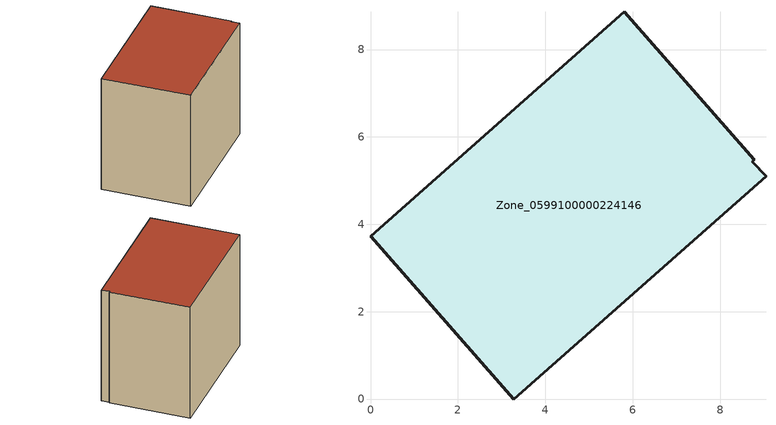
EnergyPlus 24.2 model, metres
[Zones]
Zone_0599100000224146
 floor ground (C_G): 8.78,5.48 8.74,5.43 9.05,5.1 3.28,0 0,3.73 5.81,8.86 z0
 wall outside (C_F): 8.78,5.48 5.81,8.86 0,3.73 3.28,0 9.05,5.1 8.74,5.43 8.78,5.48 z0:6.8
 roof outside (C_R): 8.74,5.43 8.78,5.48 5.81,8.86 0,3.73 3.28,0 9.05,5.1 z6.8
[BUILDING]
Pand.0599100000224146: North Axis=0; Terrain=City; Loads Convergence Tolerance Value=0.04; Temperature Convergence Tolerance Value=0.4; Solar Distribution=FullExterior; Maximum Number of Warmup Days=25; Minimum Number of Warmup Days=1
[Site:Location]
Rotterdam.The.Hague.AP_ZH_NLD Design_Conditions: Latitude=51.96; Longitude=4.45; Time Zone=1; Elevation=-4.5
[SITE:GROUNDTEMPERATURE:BUILDINGSURFACE]
18, 18, 18, 18, 18, 18, 18, 18, 18, 18, 18, 18
[MATERIAL] Thermal Absorptance=0.9; Solar Absorptance=0.7; Visible Absorptance=0.7
Name | Roughness | Thickness | Conductivity | Density | Specific Heat
G.TI.1946 | MediumSmooth | 0.15 | 1 | 540 | 1210
F.TI.1946 | Rough | 0.3 | 0.857143 | 1920 | 840
R.TI.1946 | MediumRough | 0.2 | 0.1 | 1500 | 1000
[CONSTRUCTION]
C_G: G.TI.1946
C_F: F.TI.1946
C_R: R.TI.1946
[ZONE]
Zone_0599100000224146: Type=1; Multiplier=1; Ceiling Height=Autocalculate; Volume=Autocalculate; Floor Area=autocalculate; Part of Total Floor Area=Yes
[ZONEINFILTRATION:DESIGNFLOWRATE]
Infil_Zone_0599100000224146: Zone or ZoneList or Space or SpaceList=Zone_0599100000224146; Schedule=AlwaysOn; Design Flow Rate Calculation Method=Flow/Area; Flow Rate per Floor Area=0.003; Constant Term Coefficient=1; Temperature Term Coefficient=0; Velocity Term Coefficient=0; Velocity Squared Term Coefficient=0
[HVACTEMPLATE:ZONE:IDEALLOADSAIRSYSTEM]
Zone_0599100000224146: Maximum Heating Supply Air Temperature=50; Minimum Cooling Supply Air Temperature=13; Maximum Heating Supply Air Humidity Ratio=0.0156; Minimum Cooling Supply Air Humidity Ratio=0.0077; Heating Limit=NoLimit; Cooling Limit=NoLimit; Dehumidification Control Type=ConstantSensibleHeatRatio; Cooling Sensible Heat Ratio=0.7; Dehumidification Setpoint=60; Humidification Control Type=None; Humidification Setpoint=30; Outdoor Air Method=None; Outdoor Air Flow Rate per Person=0.00944; Outdoor Air Flow Rate per Zone Floor Area=0; Outdoor Air Flow Rate per Zone=0; Demand Controlled Ventilation Type=None; Outdoor Air Economizer Type=NoEconomizer; Heat Recovery Type=None; Sensible Heat Recovery Effectiveness=0.7; Latent Heat Recovery Effectiveness=0.65
[ZONECONTROL:THERMOSTAT]
ThermostatControl_Zone_0599100000224146: Zone or ZoneList=Zone_0599100000224146; Control Type Schedule=DualSetpointControlType; Control 1=Thermostat_Zone_0599100000224146; Temperature Difference Between Cutout And Setpoint=0
[THERMOSTATSETPOINT:DUALSETPOINT]
Thermostat_Zone_0599100000224146: Heating Setpoint Temperature Schedule=HeatingSetpoint_Zone_0599100000224146; Cooling Setpoint Temperature Schedule=CoolingSetpoint_Zone_0599100000224146
[SCHEDULE:COMPACT]
HeatingSetpoint_Zone_0599100000224146: Through: 12/31, For: AllDays, Until: 24:00, 21
CoolingSetpoint_Zone_0599100000224146: Through: 12/31, For: AllDays, Until: 24:00, 24
DualSetpointControlType: Through: 12/31, For: AllDays, Until: 24:00, 4
AlwaysOn: Through: 12/31, For: AllDays, Until: 24:00, 1
